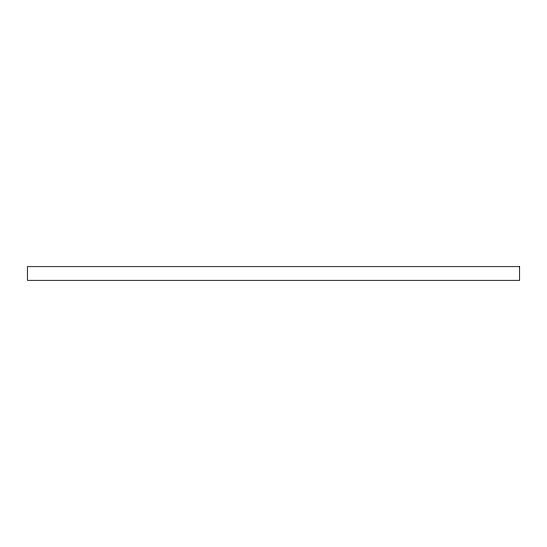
<?xml version="1.0" encoding="UTF-8"?>
<svg xmlns="http://www.w3.org/2000/svg" width="547" height="547" viewBox="0 0 547 547"><rect width="100%" height="100%" fill="white"/><g stroke="black" fill="none" stroke-linecap="round" stroke-linejoin="round"><path stroke-width="0.82" d="M519.65 266.683L27.35 266.683L27.35 280.317L519.65 280.317L519.65 266.683"/></g></svg>
